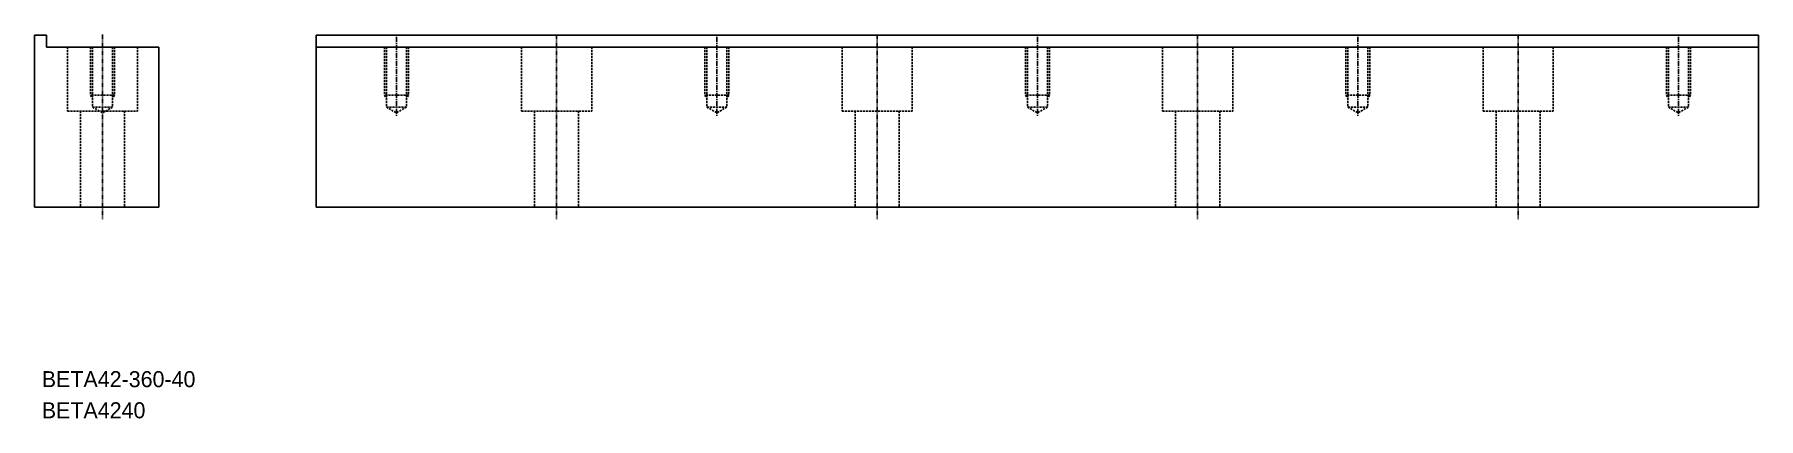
# Model space of a CAD drawing. Extents: x 41 to 471, y 40 to 136.
import ezdxf

# ---------------------------------------------------------------- set-up
doc = ezdxf.new("R2010")
doc.units = 0
doc.linetypes.add('CENTER', pattern=[2, 1.25, -0.25, 0.25, -0.25])
doc.linetypes.add('DASHED', pattern=[0.75, 0.5, -0.25])
doc.layers.get('0').update_dxf_attribs({"linetype": 'CONTINUOUS'})
doc.layers.add('CENTER', color=1, linetype='CENTER')

msp = doc.modelspace()

# ---------------------------------------------------------------- linework, layer by layer
at = {"color": 7, "linetype": 'CONTINUOUS'}
for p, q in [((41.04, 136.18), (44.04, 136.18)), ((41.04, 136.18), (41.04, 93.18)), ((44.04, 136.18), (44.04, 133.18)), ((111.37, 136.18), (471.37, 136.18)), ((111.37, 136.18), (111.37, 93.18)), ((471.37, 136.18), (471.37, 93.18)), ((44.04, 133.18), (72.04, 133.18)), ((72.04, 133.18), (72.04, 93.18)), ((111.37, 133.18), (471.37, 133.18)), ((41.04, 93.18), (72.04, 93.18)), ((111.37, 93.18), (471.37, 93.18))]:
    msp.add_line(p, q, dxfattribs=at)
at = {"color": 3, "linetype": 'DASHED'}
for p, q in [((49.29, 133.18), (49.29, 117.18)), ((55.04, 133.18), (55.04, 121.18)), ((55.54, 133.18), (55.54, 118.18)), ((60.54, 133.18), (60.54, 118.18)), ((61.04, 133.18), (61.04, 121.18)), ((66.79, 133.18), (66.79, 117.18)), ((128.37, 133.18), (128.37, 121.18)), ((128.87, 133.18), (128.87, 118.18)), ((133.87, 133.18), (133.87, 118.18)), ((134.37, 133.18), (134.37, 121.18)), ((162.62, 133.18), (162.62, 117.18)), ((180.12, 133.18), (180.12, 117.18)), ((208.37, 133.18), (208.37, 121.18)), ((208.87, 133.18), (208.87, 118.18)), ((213.87, 133.18), (213.87, 118.18)), ((214.37, 133.18), (214.37, 121.18)), ((242.62, 133.18), (242.62, 117.18)), ((260.12, 133.18), (260.12, 117.18)), ((288.37, 133.18), (288.37, 121.18)), ((288.87, 133.18), (288.87, 118.18)), ((293.87, 133.18), (293.87, 118.18)), ((294.37, 133.18), (294.37, 121.18)), ((322.62, 133.18), (322.62, 117.18)), ((340.12, 133.18), (340.12, 117.18)), ((368.37, 133.18), (368.37, 121.18)), ((368.87, 133.18), (368.87, 118.18)), ((373.87, 133.18), (373.87, 118.18)), ((374.37, 133.18), (374.37, 121.18)), ((402.62, 133.18), (402.62, 117.18)), ((420.12, 133.18), (420.12, 117.18)), ((448.37, 133.18), (448.37, 121.18)), ((448.87, 133.18), (448.87, 118.18)), ((453.87, 133.18), (453.87, 118.18)), ((454.37, 133.18), (454.37, 121.18)), ((55.04, 121.18), (55.54, 120.32)), ((61.04, 121.18), (55.04, 121.18)), ((61.04, 121.18), (60.54, 120.32)), ((134.37, 121.18), (128.37, 121.18)), ((128.37, 121.18), (128.87, 120.32)), ((134.37, 121.18), (133.87, 120.32)), ((208.37, 121.18), (208.87, 120.32)), ((214.37, 121.18), (208.37, 121.18)), ((214.37, 121.18), (213.87, 120.32)), ((288.37, 121.18), (288.87, 120.32)), ((294.37, 121.18), (288.37, 121.18)), ((294.37, 121.18), (293.87, 120.32)), ((368.37, 121.18), (368.87, 120.32)), ((374.37, 121.18), (368.37, 121.18)), ((374.37, 121.18), (373.87, 120.32)), ((448.37, 121.18), (448.87, 120.32)), ((454.37, 121.18), (448.37, 121.18)), ((454.37, 121.18), (453.87, 120.32)), ((49.29, 117.18), (66.79, 117.18)), ((52.54, 117.18), (52.54, 93.18)), ((55.54, 118.18), (58.04, 116.74)), ((60.54, 118.18), (55.54, 118.18)), ((60.54, 118.18), (58.04, 116.74)), ((63.54, 117.18), (63.54, 93.18)), ((133.87, 118.18), (128.87, 118.18)), ((128.87, 118.18), (131.37, 116.74)), ((133.87, 118.18), (131.37, 116.74)), ((162.62, 117.18), (180.12, 117.18)), ((165.87, 117.18), (165.87, 93.18)), ((176.87, 117.18), (176.87, 93.18)), ((208.87, 118.18), (211.37, 116.74)), ((213.87, 118.18), (208.87, 118.18)), ((213.87, 118.18), (211.37, 116.74)), ((242.62, 117.18), (260.12, 117.18)), ((245.87, 117.18), (245.87, 93.18)), ((256.87, 117.18), (256.87, 93.18)), ((288.87, 118.18), (291.37, 116.74)), ((293.87, 118.18), (288.87, 118.18)), ((293.87, 118.18), (291.37, 116.74)), ((322.62, 117.18), (340.12, 117.18)), ((325.87, 117.18), (325.87, 93.18)), ((336.87, 117.18), (336.87, 93.18)), ((368.87, 118.18), (371.37, 116.74)), ((373.87, 118.18), (368.87, 118.18)), ((373.87, 118.18), (371.37, 116.74)), ((402.62, 117.18), (420.12, 117.18)), ((405.87, 117.18), (405.87, 93.18)), ((416.87, 117.18), (416.87, 93.18)), ((448.87, 118.18), (451.37, 116.74)), ((453.87, 118.18), (448.87, 118.18)), ((453.87, 118.18), (451.37, 116.74))]:
    msp.add_line(p, q, dxfattribs=at)
at = {"layer": 'CENTER', "color": 1, "linetype": 'CENTER'}
for p, q in [((58.04, 136.35), (58.04, 90.18)), ((131.37, 135.79), (131.37, 116.01)), ((171.37, 136.35), (171.37, 90.18)), ((211.37, 135.79), (211.37, 116.01)), ((251.37, 136.35), (251.37, 90.18)), ((291.37, 135.79), (291.37, 116.01)), ((331.37, 136.35), (331.37, 90.18)), ((371.37, 135.79), (371.37, 116.01)), ((411.37, 136.35), (411.37, 90.18)), ((451.37, 135.79), (451.37, 116.01))]:
    msp.add_line(p, q, dxfattribs=at)

# ---------------------------------------------------------------- texts
at = {"color": 7, "linetype": 'CONTINUOUS'}
for s, p in [('BETA42-360-40', (42.86, 48.22)), ('BETA4240', (42.86, 40.44))]:
    msp.add_text(s, height=4, dxfattribs=at).set_placement(p)

doc.saveas('drawing.dxf')
